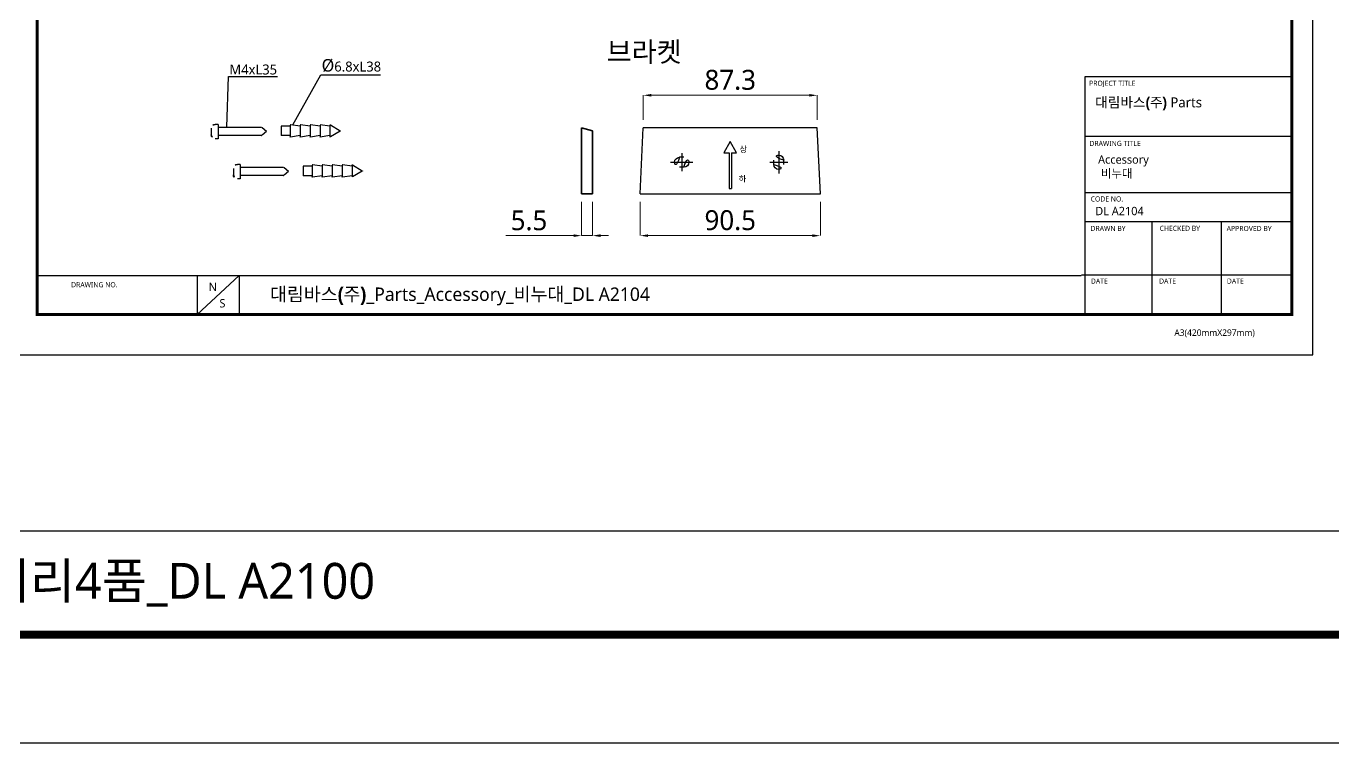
# Model space of a CAD drawing. Extents: x 16296677952 to 16296679688, y -37409618576 to -37409617304.
# Drawn here: x 16296678684 to 16296679340, y -37409618576 to -37409618216 of the extents above; entities that cross this region are included whole.
import ezdxf
from ezdxf import colors
from ezdxf.entities.mleader import LeaderData, LeaderLine
from ezdxf.math import Vec2, Vec3

# ---------------------------------------------------------------- set-up
doc = ezdxf.new("R2010")
doc.units = 0
doc.header["$LTSCALE"] = 10
doc.header["$MEASUREMENT"] = 0
doc.header["$PDMODE"] = 3
doc.header["$PDSIZE"] = -10
doc.linetypes.add('CENTER', pattern=[2, 1.25, -0.25, 0.25, -0.25])
doc.layers.get('0').update_dxf_attribs({"linetype": 'CONTINUOUS'})
doc.layers.get('DEFPOINTS').update_dxf_attribs({"linetype": 'CONTINUOUS'})
doc.layers.add('1', color=7, linetype='CONTINUOUS')
doc.layers.add('FRAME070', color=5, linetype='CONTINUOUS')
doc.styles.add('Daelim Dimension', font='')
doc.styles.get('Daelim Dimension').set_extended_font_data('NanumGothic')
doc.dimstyles.new('DEFAULT', dxfattribs={"dimscale": 2, "dimtxt": 2, "dimasz": 2, "dimexe": 0, "dimexo": 2, "dimgap": 1, "dimtad": 1, "dimdec": 1, "dimzin": 9, "dimdsep": 46, "dimtxsty": 'Daelim Dimension', "dimcen": 0.5, "dimclrd": 252, "dimclre": 252, "dimclrt": 3, "dimadec": 1, "dimazin": 0, "dimtfac": 1, "dimtdec": 1, "dimtix": 1, "dimtmove": 0, "dimatfit": 3, "dimfxl": 1, "dimtolj": 1, "dimtzin": 1, "dimlwd": 9, "dimlwe": 9, "dimarcsym": 0})

# ---------------------------------------------------------------- blocks, each defined once
blk = doc.blocks.new('*D0')
at = {"color": 5, "lineweight": 9, "transparency": 16777216}
for p, q in [((16296678994.08971, -37409618262.862633), (16296678994.08971, -37409618250.454224)), ((16296678998.08971, -37409618250.454224), (16296679077.389709, -37409618250.454224)), ((16296679081.389709, -37409618262.862633), (16296679081.389709, -37409618250.454224))]:
    blk.add_line(p, q, dxfattribs=at)
at = {"color": 5, "transparency": 16777216}
for points in [[(16296678998.08971, -37409618249.78756), (16296678998.08971, -37409618251.120888), (16296678994.08971, -37409618250.454224)], [(16296679077.389709, -37409618249.78756), (16296679077.389709, -37409618251.120888), (16296679081.389709, -37409618250.454224)]]:
    blk.add_solid(points, dxfattribs=at)
at = {"layer": 'DEFPOINTS', "color": 0, "transparency": 16777216}
for p in [(16296679081.389709, -37409618250.454224), (16296678994.08971, -37409618266.862633), (16296679081.389709, -37409618266.862633)]:
    blk.add_point(p, dxfattribs=at)
at = {"color": 7, "transparency": 16777216, "insert": (16296679037.73971, -37409618242.75322), "char_height": 10, "attachment_point": 5, "style": 'Daelim Dimension'}
blk.add_mtext('\\A1;87.3', dxfattribs=at)
blk = doc.blocks.new('*D1')
at = {"color": 5, "lineweight": 9, "transparency": 16777216}
for p, q in [((16296678992.48971, -37409618303.962631), (16296678992.48971, -37409618321.004463)), ((16296679082.98971, -37409618303.962631), (16296679082.98971, -37409618321.004463)), ((16296678996.48971, -37409618321.004463), (16296679078.98971, -37409618321.004463))]:
    blk.add_line(p, q, dxfattribs=at)
at = {"color": 5, "transparency": 16777216}
for points in [[(16296678996.48971, -37409618320.337799), (16296678996.48971, -37409618321.671127), (16296678992.48971, -37409618321.004463)], [(16296679078.98971, -37409618320.337799), (16296679078.98971, -37409618321.671127), (16296679082.98971, -37409618321.004463)]]:
    blk.add_solid(points, dxfattribs=at)
at = {"layer": 'DEFPOINTS', "color": 0, "transparency": 16777216}
for p in [(16296678992.48971, -37409618299.962631), (16296679082.98971, -37409618299.962631), (16296679082.98971, -37409618321.004463)]:
    blk.add_point(p, dxfattribs=at)
at = {"color": 7, "transparency": 16777216, "insert": (16296679037.73971, -37409618313.303459), "char_height": 10, "attachment_point": 5, "style": 'Daelim Dimension'}
blk.add_mtext('\\A1;90.5', dxfattribs=at)
blk = doc.blocks.new('*D2')
at = {"color": 5, "lineweight": 9, "transparency": 16777216}
for p, q in [((16296678963.089251, -37409618303.962631), (16296678963.089251, -37409618321.004463)), ((16296678968.589251, -37409618303.962631), (16296678968.589251, -37409618321.004463)), ((16296678959.089251, -37409618321.004463), (16296678925.090719, -37409618321.004463)), ((16296678968.589251, -37409618321.004463), (16296678963.089251, -37409618321.004463)), ((16296678972.589251, -37409618321.004463), (16296678976.589251, -37409618321.004463))]:
    blk.add_line(p, q, dxfattribs=at)
at = {"color": 5, "transparency": 16777216}
for points in [[(16296678959.089251, -37409618320.337799), (16296678959.089251, -37409618321.671127), (16296678963.089251, -37409618321.004463)], [(16296678972.589251, -37409618320.337799), (16296678972.589251, -37409618321.671127), (16296678968.589251, -37409618321.004463)]]:
    blk.add_solid(points, dxfattribs=at)
at = {"layer": 'DEFPOINTS', "color": 0, "transparency": 16777216}
for p in [(16296678963.089251, -37409618299.962631), (16296678968.589251, -37409618299.962631), (16296678968.589251, -37409618321.004463)]:
    blk.add_point(p, dxfattribs=at)
at = {"color": 7, "transparency": 16777216, "insert": (16296678936.682989, -37409618313.360687), "char_height": 10, "attachment_point": 5, "style": 'Daelim Dimension'}
blk.add_mtext('\\A1;5.5', dxfattribs=at)

msp = doc.modelspace()

# ---------------------------------------------------------------- linework, layer by layer
at = {"color": 5, "ltscale": 40}
for p, q in [((16296679319.77466, -37409618241.158173), (16296679215.731569, -37409618241.158173)), ((16296679319.77466, -37409618271.231178), (16296679215.731569, -37409618271.231178)), ((16296679319.77466, -37409618271.231178), (16296679215.731569, -37409618271.231178)), ((16296679319.77466, -37409618299.520866), (16296679215.731569, -37409618299.520866)), ((16296679319.77466, -37409618299.520866), (16296679215.731569, -37409618299.520866)), ((16296679319.77466, -37409618314.111519), (16296679215.731569, -37409618314.111519)), ((16296679319.77466, -37409618314.111519), (16296679215.731569, -37409618314.111519)), ((16296679249.525669, -37409618314.111519), (16296679249.525669, -37409618360.558502)), ((16296679284.20821, -37409618314.111519), (16296679284.20821, -37409618360.558502)), ((16296678770.125231, -37409618341.016571), (16296678770.125231, -37409618360.632912)), ((16296678770.125231, -37409618341.016571), (16296678770.125231, -37409618360.632912)), ((16296678791.119591, -37409618341.016571), (16296678770.125231, -37409618360.632912)), ((16296678791.119591, -37409618341.016571), (16296678770.125231, -37409618360.632912)), ((16296678791.119591, -37409618341.016571), (16296678791.119591, -37409618360.632912)), ((16296678791.119591, -37409618341.016571), (16296678791.119591, -37409618360.632912)), ((16296679319.77466, -37409618340.942162), (16296679214.087021, -37409618340.942162)), ((16296679319.77466, -37409618340.942162), (16296679216.54217, -37409618340.942162)), ((16296679319.77466, -37409618360.558502), (16296679230.609449, -37409618360.558502))]:
    msp.add_line(p, q, dxfattribs=at)
at = {"color": 5, "ltscale": 0.5}
msp.add_line((16296679215.731569, -37409618241.158173), (16296679215.731569, -37409618361.187843), dxfattribs=at)
at = {"color": 7, "lineweight": 35}
for p, q in [((16296678963.089251, -37409618299.962631), (16296678963.089251, -37409618266.862633)), ((16296678968.589251, -37409618299.962631), (16296678968.589251, -37409618268.362633))]:
    msp.add_line(p, q, dxfattribs=at)
at = {"color": 7, "lineweight": 35, "ltscale": 0.142522}
msp.add_line((16296678968.589251, -37409618268.362633), (16296678963.089251, -37409618266.862633), dxfattribs=at)
at = {"color": 1, "linetype": 'CENTER'}
for p, q in [((16296679007.789709, -37409618284.112633), (16296679018.98971, -37409618284.112633)), ((16296679013.389709, -37409618279.612633), (16296679013.389709, -37409618288.612633)), ((16296679057.58971, -37409618284.112633), (16296679066.58971, -37409618284.112633)), ((16296679062.08971, -37409618278.512627), (16296679062.08971, -37409618289.712631))]:
    msp.add_line(p, q, dxfattribs=at)
at = {"color": 7, "lineweight": 35, "ltscale": 0.1375}
msp.add_line((16296678968.589251, -37409618299.962631), (16296678963.089251, -37409618299.962631), dxfattribs=at)
at = {"color": 5}
for p, q in [((16296678689.774549, -37409618341.016571), (16296679213.96183, -37409618341.016571)), ((16296677980.389971, -37409618469.388939), (16296679378.222731, -37409618469.388939))]:
    msp.add_line(p, q, dxfattribs=at)
at = {"ltscale": 0.5}
for points in [[(16296677952.4748, -37409618575.967308), (16296679688.4748, -37409618575.967308), (16296679688.4748, -37409617303.967308), (16296677952.4748, -37409617303.967308)], [(16296678679.306351, -37409618380.983459), (16296679330.306351, -37409618380.983459), (16296679330.306351, -37409617903.983459), (16296678679.306351, -37409617903.983459)]]:
    msp.add_lwpolyline(points, close=True, dxfattribs=at)
at = {"color": 5, "linetype": 'ByBlock', "lineweight": 200}
for points, const_width in [([(16296677980.389971, -37409618521.501404), (16296679660.389971, -37409618521.501404), (16296679660.389971, -37409617333.501404), (16296677980.389971, -37409617333.501404)], 4), ([(16296678689.774549, -37409618360.558739), (16296679319.774549, -37409618360.558739), (16296679319.774549, -37409617915.058739), (16296678689.774549, -37409617915.058739)], 1.5)]:
    msp.add_lwpolyline(points, close=True, dxfattribs=dict(at, const_width=const_width))
at = {"layer": '1'}
for p, q in [((16296678992.48971, -37409618299.962631), (16296678994.08971, -37409618266.862633)), ((16296679081.389709, -37409618266.862633), (16296678994.08971, -37409618266.862633)), ((16296679082.98971, -37409618299.962631), (16296679081.389709, -37409618266.862633)), ((16296679037.73971, -37409618273.662643), (16296679034.58971, -37409618279.362633)), ((16296679040.889709, -37409618279.362633), (16296679037.73971, -37409618273.662643)), ((16296679014.48971, -37409618281.612633), (16296679012.289709, -37409618281.612633)), ((16296679034.58971, -37409618279.362633), (16296679037.139709, -37409618279.362633)), ((16296679037.139709, -37409618279.362633), (16296679037.139709, -37409618297.262627)), ((16296679038.33971, -37409618279.362633), (16296679038.33971, -37409618297.262627)), ((16296679038.33971, -37409618279.362633), (16296679040.889709, -37409618279.362633)), ((16296679059.58971, -37409618285.212631), (16296679059.58971, -37409618283.012627)), ((16296679064.58971, -37409618285.212631), (16296679064.58971, -37409618283.012627)), ((16296679014.48971, -37409618286.612633), (16296679012.289709, -37409618286.612633)), ((16296679037.139709, -37409618297.262627), (16296679038.33971, -37409618297.262627)), ((16296678992.48971, -37409618299.962631), (16296679082.98971, -37409618299.962631))]:
    msp.add_line(p, q, dxfattribs=at)
for centre, start, end in [((16296679012.289709, -37409618284.112633), 90, 270), ((16296679014.48971, -37409618284.112633), 270, 90), ((16296679062.08971, -37409618283.012627), 0, 180), ((16296679062.08971, -37409618285.212631), 180, 0)]:
    msp.add_arc(centre, 2.5, start, end, dxfattribs=at)
at = {"layer": 'FRAME070', "color": 7}
for p, q in [((16296678777.162161, -37409618267.05896), (16296678777.162161, -37409618270.258957)), ((16296678780.56216, -37409618265.05896), (16296678779.162161, -37409618265.05896)), ((16296678780.56216, -37409618265.05896), (16296678780.56216, -37409618272.258957)), ((16296678802.369289, -37409618266.658958), (16296678780.56216, -37409618266.658958)), ((16296678802.369289, -37409618270.658958), (16296678780.56216, -37409618270.658958)), ((16296678804.88723, -37409618268.658958), (16296678802.62714, -37409618266.753166)), ((16296678804.88723, -37409618268.658958), (16296678802.62714, -37409618270.564751)), ((16296678816.751711, -37409618265.993279), (16296678812.28347, -37409618265.993279)), ((16296678816.751711, -37409618265.993279), (16296678812.28347, -37409618265.993279)), ((16296678812.28347, -37409618265.993279), (16296678812.28347, -37409618270.743279)), ((16296678816.751711, -37409618270.743279), (16296678812.28347, -37409618270.743279)), ((16296678816.751711, -37409618265.388428), (16296678816.751711, -37409618271.348129)), ((16296678821.751711, -37409618265.993279), (16296678816.89525, -37409618265.264809)), ((16296678821.751711, -37409618270.743279), (16296678816.89525, -37409618271.471748)), ((16296678821.751711, -37409618265.388428), (16296678821.751711, -37409618271.348129)), ((16296678826.751711, -37409618265.993279), (16296678821.89525, -37409618265.264809)), ((16296678826.751711, -37409618270.743279), (16296678821.89525, -37409618271.471748)), ((16296678826.751711, -37409618265.388428), (16296678826.751711, -37409618271.348129)), ((16296678831.751711, -37409618265.993279), (16296678826.89525, -37409618265.264809)), ((16296678831.751711, -37409618270.743279), (16296678826.89525, -37409618271.471748)), ((16296678831.751711, -37409618265.388428), (16296678831.751711, -37409618271.348129)), ((16296678836.751711, -37409618265.993279), (16296678831.89525, -37409618265.264809)), ((16296678836.751711, -37409618270.743279), (16296678831.89525, -37409618271.471748)), ((16296678836.751711, -37409618265.461922), (16296678836.751711, -37409618271.274643)), ((16296678836.940121, -37409618265.354202), (16296678841.87685, -37409618268.260559)), ((16296678841.87685, -37409618268.475998), (16296678836.940121, -37409618271.382347)), ((16296678780.56216, -37409618272.258957), (16296678779.162161, -37409618272.258957)), ((16296678788.23155, -37409618287.17131), (16296678788.23155, -37409618290.371307)), ((16296678791.63155, -37409618285.17131), (16296678790.23155, -37409618285.17131)), ((16296678791.63155, -37409618285.17131), (16296678791.63155, -37409618292.371307)), ((16296678813.438681, -37409618286.771309), (16296678791.63155, -37409618286.771309)), ((16296678813.438681, -37409618290.771309), (16296678791.63155, -37409618290.771309)), ((16296678815.956619, -37409618288.771309), (16296678813.696541, -37409618286.865517)), ((16296678815.956619, -37409618288.771309), (16296678813.696541, -37409618290.677101)), ((16296678827.8211, -37409618286.105629), (16296678823.352859, -37409618286.105629)), ((16296678827.8211, -37409618286.105629), (16296678823.352859, -37409618286.105629)), ((16296678823.352859, -37409618286.105629), (16296678823.352859, -37409618290.855629)), ((16296678827.8211, -37409618290.855629), (16296678823.352859, -37409618290.855629)), ((16296678827.8211, -37409618285.500778), (16296678827.8211, -37409618291.46048)), ((16296678832.8211, -37409618286.105629), (16296678827.96464, -37409618285.377159)), ((16296678832.8211, -37409618290.855629), (16296678827.96464, -37409618291.584099)), ((16296678832.8211, -37409618285.500778), (16296678832.8211, -37409618291.46048)), ((16296678837.8211, -37409618286.105629), (16296678832.96464, -37409618285.377159)), ((16296678837.8211, -37409618290.855629), (16296678832.96464, -37409618291.584099)), ((16296678837.8211, -37409618285.500778), (16296678837.8211, -37409618291.46048)), ((16296678842.8211, -37409618286.105629), (16296678837.96464, -37409618285.377159)), ((16296678842.8211, -37409618290.855629), (16296678837.96464, -37409618291.584099)), ((16296678842.8211, -37409618285.500778), (16296678842.8211, -37409618291.46048)), ((16296678847.8211, -37409618286.105629), (16296678842.96464, -37409618285.377159)), ((16296678847.8211, -37409618290.855629), (16296678842.96464, -37409618291.584099)), ((16296678847.8211, -37409618285.574272), (16296678847.8211, -37409618291.386993)), ((16296678848.00952, -37409618285.466553), (16296678852.946251, -37409618288.37291)), ((16296678852.946251, -37409618288.588348), (16296678848.00952, -37409618291.494713)), ((16296678791.63155, -37409618292.371307), (16296678790.23155, -37409618292.371307))]:
    msp.add_line(p, q, dxfattribs=at)
for centre, radius, start, end in [((16296678779.162161, -37409618267.05896), 2, 90, 180), ((16296678779.162161, -37409618270.258957), 2, 180, 270), ((16296678802.369289, -37409618267.05896), 0.4, 49.861018461, 90), ((16296678802.369289, -37409618270.258957), 0.4, 270, 310.138981539), ((16296678816.876711, -37409618265.388428), 0.125, 81.469256005, 180), ((16296678816.876711, -37409618271.348129), 0.125, 180, 278.530743995), ((16296678821.876711, -37409618265.388428), 0.125, 81.469256005, 180), ((16296678821.876711, -37409618271.348129), 0.125, 180, 278.530743995), ((16296678826.876711, -37409618265.388428), 0.125, 81.469256005, 180), ((16296678826.876711, -37409618271.348129), 0.125, 180, 278.530743995), ((16296678831.876711, -37409618265.388428), 0.125, 81.469256005, 180), ((16296678831.876711, -37409618271.348129), 0.125, 180, 278.530743995), ((16296678836.876711, -37409618265.461922), 0.125, 59.51364352, 180), ((16296678836.876711, -37409618271.274643), 0.125, 180, 300.48635648), ((16296678841.813431, -37409618268.368279), 0.125, 300.48635648, 59.51364352), ((16296678790.23155, -37409618287.17131), 2, 90, 180), ((16296678790.23155, -37409618290.371307), 2, 180, 270), ((16296678813.438681, -37409618287.17131), 0.4, 49.861018461, 90), ((16296678813.438681, -37409618290.371307), 0.4, 270, 310.138981539), ((16296678827.9461, -37409618285.500778), 0.125, 81.469256005, 180), ((16296678832.9461, -37409618285.500778), 0.125, 81.469256005, 180), ((16296678837.9461, -37409618285.500778), 0.125, 81.469256005, 180), ((16296678842.9461, -37409618285.500778), 0.125, 81.469256005, 180), ((16296678847.9461, -37409618285.574272), 0.125, 59.51364352, 180), ((16296678852.88283, -37409618288.480629), 0.125, 300.48635648, 59.51364352), ((16296678827.9461, -37409618291.46048), 0.125, 180, 278.530743995), ((16296678832.9461, -37409618291.46048), 0.125, 180, 278.530743995), ((16296678837.9461, -37409618291.46048), 0.125, 180, 278.530743995), ((16296678842.9461, -37409618291.46048), 0.125, 180, 278.530743995), ((16296678847.9461, -37409618291.386993), 0.125, 180, 300.48635648)]:
    msp.add_arc(centre, radius, start, end, dxfattribs=at)

# ---------------------------------------------------------------- texts
at = {"color": 5, "ltscale": 40, "style": 'Daelim Dimension'}
for s, height, p in [('PROJECT TITLE', 2.56901127, (16296679217.93413, -37409618245.686653)), ('DRAWING TITLE', 2.56901127, (16296679218.098829, -37409618275.922539)), ('CODE NO.', 2.5690113, (16296679218.743071, -37409618303.844521)), ('DRAWN BY', 2.5690113, (16296679218.64233, -37409618318.652924)), ('CHECKED BY', 2.5690113, (16296679253.352501, -37409618318.607353)), ('APPROVED BY', 2.56901127, (16296679287.01589, -37409618318.690338)), ('DATE', 2.5690113, (16296679218.842991, -37409618345.130913)), ('DATE', 2.5690113, (16296679253.079321, -37409618345.130913)), ('DATE', 2.5690113, (16296679287.134029, -37409618345.130913)), ('DRAWING NO.', 2.56901127, (16296678706.74745, -37409618346.951263)), ('A3(420mmX297mm)', 3.24237133, (16296679260.759609, -37409618371.374451))]:
    msp.add_text(s, height=height, dxfattribs=at).set_placement(p)
at = {"color": 7, "insert": (16296678994.47364, -37409618229.165077), "char_height": 10, "attachment_point": 5, "style": 'Daelim Dimension'}
msp.add_mtext('\\A1;브라켓', dxfattribs=at)
at = {"attachment_point": 1, "style": 'Daelim Dimension'}
for s, insert, char_height, width in [('{\\fPretendard Variable SemiBold|b0|i0|c129|p2;\\C7;대림바스(주)} Parts', (16296679220.98984, -37409618251.48848), 5.03600079, 80.93992813), (' Accessory\\P  비누대', (16296679221.034269, -37409618280.634933), 4.2041236, 70.7511006), ('DL A2104', (16296679221.034269, -37409618306.526329), 4.2041236, 70.7511006), ('N', (16296678775.835421, -37409618344.694283), 4.204124, 5.86731056), ('S', (16296678781.24157, -37409618352.871803), 4.204124, 5.86731056)]:
    msp.add_mtext(s, dxfattribs=dict(at, insert=insert, char_height=char_height, width=width))
at = {"color": 2, "linetype": 'Continuous', "char_height": 3, "width": 4.7571418, "attachment_point": 7, "style": 'Daelim Dimension'}
for s, insert in [('상', (16296679042.389709, -37409618279.362633)), ('하', (16296679041.939711, -37409618294.262627))]:
    msp.add_mtext(s, dxfattribs=dict(at, insert=insert))
at = {"color": 2, "attachment_point": 1, "style": 'Daelim Dimension'}
for s, insert, char_height, width in [('{\\fPretendard Variable SemiBold|b0|i0|c129|p2;대림바스(주)}_Parts_Accessory_{\\fGulim|b0|i0|c129|p50;비누대}_DL A2104', (16296678806.646811, -37409618347.062691), 6.75662715, 310.80753627), ('{\\fPretendard Variable SemiBold|b0|i0|c129|p2;대림바스(주)}_Parts_Accessory_{\\fGulim|b0|i0|c129|p50;액세서리}4{\\fGulim|b0|i0|c129|p50;품}_DL A2100', (16296678292.049339, -37409618485.511917), 18.0176724, 859.36974055)]:
    msp.add_mtext(s, dxfattribs=dict(at, insert=insert, char_height=char_height, width=width))

# ---------------------------------------------------------------- dimensions: what is measured, and where the dimension line sits
at = {"color": 7}
for base, p1, p2, picture, middle in [((16296679081.389709, -37409618250.454224), (16296678994.08971, -37409618266.862633), (16296679081.389709, -37409618266.862633), '*D0', (16296679037.73971, -37409618250.454224)), ((16296678968.589251, -37409618321.004463), (16296678963.089251, -37409618299.962631), (16296678968.589251, -37409618299.962631), '*D2', (16296678936.682989, -37409618321.004463)), ((16296679082.98971, -37409618321.004463), (16296678992.48971, -37409618299.962631), (16296679082.98971, -37409618299.962631), '*D1', (16296679037.73971, -37409618321.004463))]:
    dim = msp.add_linear_dim(base=base, p1=p1, p2=p2, dimstyle='DEFAULT', override={"dimtxt": 5, "dimclrd": 5, "dimclre": 5, "dimclrt": 7}, dxfattribs=at)
    dim.commit()
    dim.dimension.update_dxf_attribs({"geometry": picture, "text_midpoint": middle, "dimtype": 160})

# ---------------------------------------------------------------- leaders
at = {"layer": '1'}
ml = msp.add_multileader_mtext('Standard', dxfattribs=at)
ml.set_content('{\\H1.25x;Ø}6.8xL38', color=256, style='Daelim Dimension')
ml.set_leader_properties()
ml.build(insert=Vec2(0, 0))
ml.multileader.update_dxf_attribs({"text_left_attachment_type": 5, "text_right_attachment_type": 0, "dogleg_length": 0.36, "arrow_head_size": 0.18})
ctx = ml.context
ctx.base_point, ctx.char_height, ctx.arrow_head_size, ctx.landing_gap_size, ctx.plane_origin = Vec3(16296678832.543659, -37409618240.241737), 5, 0.18, 0.01, Vec3(16296678818.843121, -37409618264.194862)
ctx.left_attachment, ctx.right_attachment = 5, 0
notes = []
notes.append((ctx, [(0, (1, 1, 0), (16296678832.183661, -37409618240.241737), (1, 0), 0.36, [(0, [(16296678817.982691, -37409618265.427994)], 0, [])])]))
ctx.mtext.insert, ctx.mtext.flow_direction = Vec3(16296678832.553659, -37409618232.257118), 5
ml = msp.add_multileader_mtext('Standard', dxfattribs=at)
ml.set_content('M4xL35', color=256, style='Daelim Dimension')
ml.set_leader_properties()
ml.build(insert=Vec2(0, 0))
ml.multileader.update_dxf_attribs({"text_left_attachment_type": 5, "text_right_attachment_type": 0, "dogleg_length": 0.36, "arrow_head_size": 0.18})
ctx = ml.context
ctx.base_point, ctx.char_height, ctx.arrow_head_size, ctx.landing_gap_size, ctx.plane_origin = Vec3(16296678786.223009, -37409618241.042328), 5, 0.18, 0.01, Vec3(16296678784.878519, -37409618266.658958)
ctx.left_attachment, ctx.right_attachment = 5, 0
notes.append((ctx, [(0, (1, 1, 0), (16296678785.86301, -37409618241.042328), (1, 0), 0.36, [(0, [(16296678784.878519, -37409618266.658958)], 0, [])])]))
ctx.mtext.insert, ctx.mtext.flow_direction = Vec3(16296678786.233009, -37409618234.9851), 5
for ctx, leaders in notes:
    for number, flags, end, landing, length, lines in leaders:
        leader = LeaderData()
        leader.index, (leader.has_last_leader_line, leader.has_dogleg_vector, leader.attachment_direction) = number, flags
        leader.last_leader_point, leader.dogleg_vector, leader.dogleg_length = Vec3(end), Vec3(landing), length
        for number, points, colour, breaks in lines:
            line = LeaderLine()
            line.index, line.vertices, line.color, line.breaks = number, Vec3.list(points), colors.encode_raw_color(colour), breaks
            leader.lines.append(line)
        ctx.leaders.append(leader)

doc.saveas('drawing.dxf')
